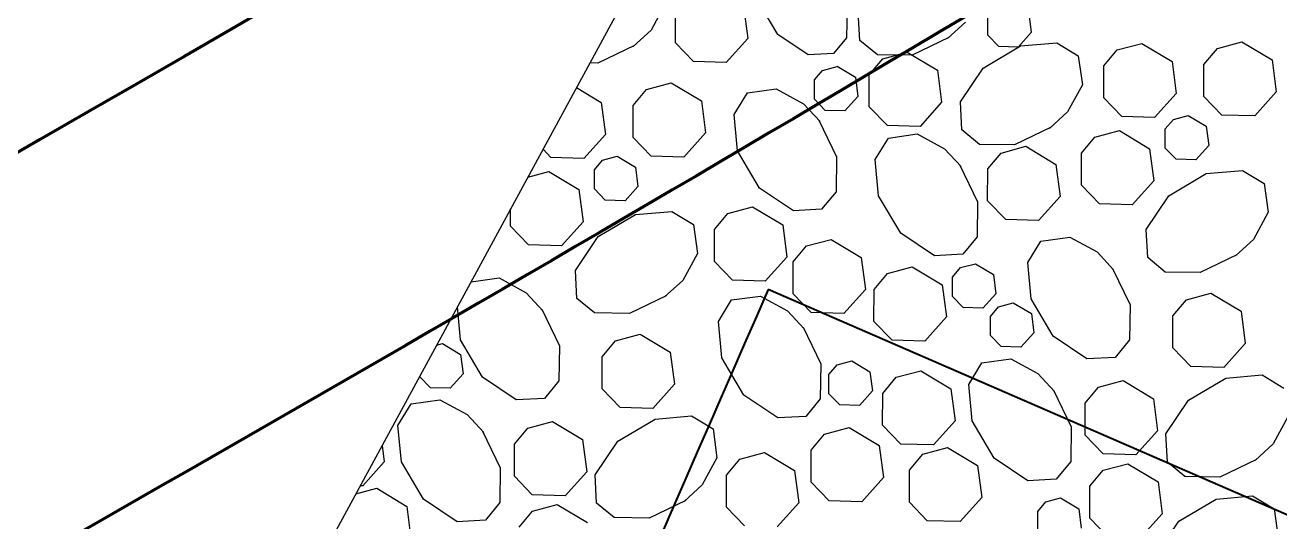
# Model space of a CAD drawing. Header units: inches. Extents: x -5337 to 1057, y 15227 to 19227.
# Drawn here: x -3129.55 to -3119.12, y 16423.66 to 16427.79 of the extents above; entities that cross this region are included whole.
import ezdxf

# ---------------------------------------------------------------- set-up
doc = ezdxf.new("R2010")
doc.units = ezdxf.units.IN
doc.header["$LTSCALE"] = 150
doc.header["$MEASUREMENT"] = 0
for name, color, linetype in [('COMT-MIN', 84, 'Continuous'), ('CONT-MJR', 84, 'Continuous'), ('Level 9', 7, 'Continuous'), ('PAVING', 7, 'Continuous')]:
    doc.layers.add(name, color=color, linetype=linetype)

msp = doc.modelspace()

# ---------------------------------------------------------------- linework, layer by layer
at = {"layer": 'COMT-MIN', "color": 5, "linetype": 'Continuous', "lineweight": 40}
for radius, start in [(408.369, 285.3192), (411.369, 283.32215), (414.369, 285.23846), (417.369, 283.33364)]:
    msp.add_arc((-3338.672, 16791.426), radius, start, 301.36511, dxfattribs=at)
at = {"layer": 'CONT-MJR', "color": 5, "linetype": 'Continuous', "lineweight": 70}
for radius, start, end in [(405.369, 283.36026, 301.36511), (420.369, 285.25353, 301.36511), (423.369, 297.19113, 301.23028)]:
    msp.add_arc((-3338.672, 16791.426), radius, start, end, dxfattribs=at)
at = {"layer": 'Level 9', "color": 250, "linetype": 'Continuous', "lineweight": 40}
msp.add_line((-3117.873, 16423.194), (-3123.376, 16425.587), dxfattribs=at)
at = {"layer": 'Level 9', "color": 250, "linetype": 'Continuous', "lineweight": 40, "extrusion": (0, 0, -1)}
msp.add_arc((4078.881, 16841.042), 1041.918, 203.49946, 205.217785, dxfattribs=at)
at = {"layer": 'PAVING', "color": 1}
for p, q in [((-3122.827, 16431.209), (-3132.367, 16413.631)), ((-3124.224, 16427.972), (-3124.347, 16427.746)), ((-3124.145, 16427.639), (-3124.145, 16427.904)), ((-3123.579, 16427.942), (-3123.544, 16427.676)), ((-3123.296, 16427.709), (-3123.461, 16427.988)), ((-3122.72, 16427.943), (-3122.724, 16427.682)), ((-3122.614, 16427.66), (-3122.627, 16427.894)), ((-3121.736, 16427.811), (-3121.886, 16427.674)), ((-3121.55, 16427.702), (-3121.549, 16427.861)), ((-3121.21, 16427.884), (-3121.189, 16427.724)), ((-3124.347, 16427.746), (-3124.496, 16427.608)), ((-3123.043, 16427.539), (-3123.296, 16427.709)), ((-3122.724, 16427.682), (-3122.832, 16427.551)), ((-3121.874, 16427.683), (-3122.178, 16427.536)), ((-3121.46, 16427.608), (-3121.55, 16427.702)), ((-3121.189, 16427.724), (-3121.297, 16427.604)), ((-3124.484, 16427.617), (-3124.789, 16427.471)), ((-3123.996, 16427.483), (-3124.145, 16427.639)), ((-3123.544, 16427.676), (-3123.724, 16427.476)), ((-3122.468, 16427.54), (-3122.614, 16427.66)), ((-3121.59, 16427.43), (-3121.28, 16427.613)), ((-3121.297, 16427.604), (-3121.46, 16427.608)), ((-3121.28, 16427.613), (-3120.978, 16427.64)), ((-3120.978, 16427.64), (-3120.799, 16427.531)), ((-3120.586, 16427.447), (-3120.475, 16427.58)), ((-3120.475, 16427.58), (-3120.271, 16427.635)), ((-3120.27, 16427.635), (-3120.02, 16427.485)), ((-3119.755, 16427.459), (-3119.643, 16427.592)), ((-3119.643, 16427.592), (-3119.439, 16427.647)), ((-3119.439, 16427.647), (-3119.188, 16427.497)), ((-3124.789, 16427.471), (-3124.855, 16427.472)), ((-3123.724, 16427.476), (-3123.996, 16427.483)), ((-3122.832, 16427.551), (-3123.043, 16427.539)), ((-3122.535, 16427.374), (-3122.423, 16427.507)), ((-3122.178, 16427.536), (-3122.468, 16427.54)), ((-3122.423, 16427.507), (-3122.219, 16427.562)), ((-3122.219, 16427.562), (-3121.968, 16427.412)), ((-3120.799, 16427.531), (-3120.765, 16427.291)), ((-3120.02, 16427.485), (-3119.985, 16427.218)), ((-3119.188, 16427.497), (-3119.154, 16427.231)), ((-3122.99, 16427.331), (-3122.923, 16427.41)), ((-3122.923, 16427.41), (-3122.801, 16427.443)), ((-3122.801, 16427.444), (-3122.65, 16427.353)), ((-3122.535, 16427.108), (-3122.535, 16427.374)), ((-3121.968, 16427.412), (-3121.934, 16427.145)), ((-3121.778, 16427.149), (-3121.59, 16427.43)), ((-3120.587, 16427.181), (-3120.586, 16427.447)), ((-3119.755, 16427.194), (-3119.755, 16427.459)), ((-3124.966, 16427.267), (-3124.761, 16427.144)), ((-3124.385, 16427.252), (-3124.18, 16427.307)), ((-3124.18, 16427.307), (-3123.93, 16427.157)), ((-3122.99, 16427.171), (-3122.99, 16427.331)), ((-3122.65, 16427.353), (-3122.63, 16427.193)), ((-3120.765, 16427.291), (-3120.888, 16427.066)), ((-3124.497, 16427.119), (-3124.385, 16427.252)), ((-3123.93, 16427.157), (-3123.895, 16426.89)), ((-3123.656, 16427.043), (-3123.547, 16427.223)), ((-3123.547, 16427.223), (-3123.308, 16427.256)), ((-3123.308, 16427.256), (-3123.082, 16427.133)), ((-3122.901, 16427.078), (-3122.99, 16427.171)), ((-3122.63, 16427.193), (-3122.738, 16427.073)), ((-3120.437, 16427.026), (-3120.587, 16427.181)), ((-3119.985, 16427.218), (-3120.165, 16427.018)), ((-3119.606, 16427.038), (-3119.755, 16427.194)), ((-3119.154, 16427.231), (-3119.333, 16427.031)), ((-3124.761, 16427.144), (-3124.727, 16426.878)), ((-3124.497, 16426.853), (-3124.497, 16427.119)), ((-3123.082, 16427.133), (-3122.944, 16426.984)), ((-3122.738, 16427.073), (-3122.901, 16427.078)), ((-3122.385, 16426.953), (-3122.535, 16427.108)), ((-3121.934, 16427.145), (-3122.113, 16426.945)), ((-3121.766, 16426.915), (-3121.778, 16427.149)), ((-3120.888, 16427.066), (-3121.037, 16426.928)), ((-3123.629, 16426.741), (-3123.656, 16427.043)), ((-3122.953, 16426.996), (-3122.806, 16426.691)), ((-3122.113, 16426.945), (-3122.385, 16426.953)), ((-3120.165, 16427.018), (-3120.437, 16427.026)), ((-3120.076, 16426.923), (-3120.009, 16427.003)), ((-3120.009, 16427.003), (-3119.886, 16427.036)), ((-3119.886, 16427.036), (-3119.736, 16426.946)), ((-3119.333, 16427.031), (-3119.606, 16427.038)), ((-3124.727, 16426.878), (-3124.906, 16426.678)), ((-3124.347, 16426.698), (-3124.497, 16426.853)), ((-3123.895, 16426.89), (-3124.075, 16426.69)), ((-3122.485, 16426.669), (-3122.376, 16426.848)), ((-3122.376, 16426.848), (-3122.136, 16426.882)), ((-3122.136, 16426.882), (-3121.91, 16426.759)), ((-3121.62, 16426.795), (-3121.766, 16426.915)), ((-3121.025, 16426.937), (-3121.33, 16426.79)), ((-3120.772, 16426.721), (-3120.661, 16426.854)), ((-3120.661, 16426.854), (-3120.456, 16426.91)), ((-3120.456, 16426.91), (-3120.206, 16426.759)), ((-3120.076, 16426.764), (-3120.076, 16426.923)), ((-3119.736, 16426.946), (-3119.715, 16426.786)), ((-3125.179, 16426.685), (-3125.245, 16426.754)), ((-3123.446, 16426.431), (-3123.629, 16426.741)), ((-3121.91, 16426.759), (-3121.773, 16426.61)), ((-3121.33, 16426.79), (-3121.62, 16426.795)), ((-3121.44, 16426.723), (-3121.235, 16426.779)), ((-3121.235, 16426.779), (-3120.985, 16426.628)), ((-3120.206, 16426.759), (-3120.171, 16426.493)), ((-3119.986, 16426.671), (-3120.076, 16426.764)), ((-3119.715, 16426.786), (-3119.823, 16426.666)), ((-3124.906, 16426.678), (-3125.179, 16426.685)), ((-3124.817, 16426.583), (-3124.75, 16426.663)), ((-3124.75, 16426.663), (-3124.628, 16426.696)), ((-3124.628, 16426.696), (-3124.477, 16426.606)), ((-3124.075, 16426.69), (-3124.347, 16426.698)), ((-3122.806, 16426.691), (-3122.811, 16426.401)), ((-3122.458, 16426.367), (-3122.485, 16426.669)), ((-3121.551, 16426.591), (-3121.44, 16426.723)), ((-3120.773, 16426.456), (-3120.772, 16426.721)), ((-3119.823, 16426.666), (-3119.986, 16426.671)), ((-3125.37, 16426.522), (-3125.198, 16426.569)), ((-3125.198, 16426.569), (-3124.947, 16426.419)), ((-3124.817, 16426.424), (-3124.817, 16426.583)), ((-3124.477, 16426.606), (-3124.457, 16426.446)), ((-3121.782, 16426.622), (-3121.635, 16426.317)), ((-3121.552, 16426.325), (-3121.551, 16426.591)), ((-3120.985, 16426.628), (-3120.95, 16426.362)), ((-3120.046, 16426.368), (-3119.736, 16426.552)), ((-3119.736, 16426.552), (-3119.434, 16426.579)), ((-3119.434, 16426.579), (-3119.255, 16426.47)), ((-3124.457, 16426.446), (-3124.564, 16426.326)), ((-3123.165, 16426.243), (-3123.446, 16426.431)), ((-3120.623, 16426.3), (-3120.773, 16426.456)), ((-3120.171, 16426.493), (-3120.351, 16426.293)), ((-3119.255, 16426.47), (-3119.221, 16426.23)), ((-3124.947, 16426.419), (-3124.913, 16426.152)), ((-3124.728, 16426.33), (-3124.817, 16426.424)), ((-3124.564, 16426.326), (-3124.728, 16426.33)), ((-3122.811, 16426.401), (-3122.931, 16426.255)), ((-3122.274, 16426.057), (-3122.458, 16426.367)), ((-3121.402, 16426.169), (-3121.552, 16426.325)), ((-3120.95, 16426.362), (-3121.13, 16426.162)), ((-3120.234, 16426.088), (-3120.046, 16426.368)), ((-3125.514, 16426.115), (-3125.514, 16426.259)), ((-3124.477, 16426.211), (-3124.175, 16426.238)), ((-3124.175, 16426.238), (-3123.996, 16426.13)), ((-3123.821, 16426.087), (-3123.709, 16426.22)), ((-3123.709, 16426.22), (-3123.505, 16426.275)), ((-3123.505, 16426.275), (-3123.254, 16426.125)), ((-3122.931, 16426.255), (-3123.165, 16426.243)), ((-3121.635, 16426.317), (-3121.639, 16426.027)), ((-3120.351, 16426.293), (-3120.623, 16426.3)), ((-3119.221, 16426.23), (-3119.344, 16426.005)), ((-3125.365, 16425.96), (-3125.514, 16426.115)), ((-3124.913, 16426.152), (-3125.092, 16425.952)), ((-3124.787, 16426.028), (-3124.477, 16426.211)), ((-3123.996, 16426.13), (-3123.962, 16425.889)), ((-3123.254, 16426.125), (-3123.22, 16425.858)), ((-3121.13, 16426.162), (-3121.402, 16426.169)), ((-3124.976, 16425.747), (-3124.787, 16426.028)), ((-3123.821, 16425.821), (-3123.821, 16426.087)), ((-3121.993, 16425.869), (-3122.274, 16426.057)), ((-3121.639, 16426.027), (-3121.759, 16425.881)), ((-3121.109, 16425.991), (-3120.869, 16426.024)), ((-3120.869, 16426.024), (-3120.643, 16425.901)), ((-3120.222, 16425.854), (-3120.234, 16426.088)), ((-3125.092, 16425.952), (-3125.365, 16425.96)), ((-3123.167, 16425.817), (-3123.056, 16425.95)), ((-3123.056, 16425.95), (-3122.851, 16426.005)), ((-3122.851, 16426.005), (-3122.601, 16425.855)), ((-3121.218, 16425.812), (-3121.109, 16425.991)), ((-3119.344, 16426.005), (-3119.493, 16425.867)), ((-3123.962, 16425.889), (-3124.085, 16425.664)), ((-3123.672, 16425.666), (-3123.821, 16425.821)), ((-3123.22, 16425.858), (-3123.399, 16425.658)), ((-3123.168, 16425.551), (-3123.167, 16425.817)), ((-3122.601, 16425.855), (-3122.566, 16425.588)), ((-3121.759, 16425.881), (-3121.993, 16425.869)), ((-3121.777, 16425.77), (-3121.654, 16425.803)), ((-3121.654, 16425.803), (-3121.504, 16425.713)), ((-3121.191, 16425.51), (-3121.218, 16425.812)), ((-3120.643, 16425.901), (-3120.506, 16425.752)), ((-3120.076, 16425.733), (-3120.222, 16425.854)), ((-3119.481, 16425.876), (-3119.786, 16425.729)), ((-3124.963, 16425.513), (-3124.976, 16425.747)), ((-3122.495, 16425.589), (-3122.384, 16425.722)), ((-3122.384, 16425.722), (-3122.179, 16425.777)), ((-3122.179, 16425.777), (-3121.929, 16425.626)), ((-3121.844, 16425.69), (-3121.777, 16425.77)), ((-3121.504, 16425.713), (-3121.483, 16425.553)), ((-3120.515, 16425.764), (-3120.368, 16425.46)), ((-3119.786, 16425.729), (-3120.076, 16425.733)), ((-3125.843, 16425.652), (-3125.61, 16425.684)), ((-3125.61, 16425.684), (-3125.385, 16425.561)), ((-3124.085, 16425.664), (-3124.235, 16425.527)), ((-3123.399, 16425.658), (-3123.672, 16425.666)), ((-3121.929, 16425.626), (-3121.894, 16425.36)), ((-3121.844, 16425.531), (-3121.844, 16425.69)), ((-3125.385, 16425.561), (-3125.247, 16425.412)), ((-3124.817, 16425.393), (-3124.963, 16425.513)), ((-3124.222, 16425.535), (-3124.527, 16425.388)), ((-3123.787, 16425.322), (-3123.679, 16425.501)), ((-3123.679, 16425.501), (-3123.439, 16425.534)), ((-3123.439, 16425.534), (-3123.213, 16425.411)), ((-3123.018, 16425.396), (-3123.168, 16425.551)), ((-3122.566, 16425.588), (-3122.746, 16425.388)), ((-3122.496, 16425.323), (-3122.495, 16425.589)), ((-3121.754, 16425.438), (-3121.844, 16425.531)), ((-3121.483, 16425.553), (-3121.591, 16425.433)), ((-3121.007, 16425.2), (-3121.191, 16425.51)), ((-3120.013, 16425.369), (-3119.901, 16425.502)), ((-3119.901, 16425.502), (-3119.697, 16425.558)), ((-3119.697, 16425.558), (-3119.446, 16425.407)), ((-3125.932, 16425.169), (-3125.957, 16425.443)), ((-3125.256, 16425.424), (-3125.109, 16425.119)), ((-3124.527, 16425.388), (-3124.817, 16425.393)), ((-3123.213, 16425.411), (-3123.076, 16425.262)), ((-3122.746, 16425.388), (-3123.018, 16425.396)), ((-3121.591, 16425.433), (-3121.754, 16425.438)), ((-3121.528, 16425.365), (-3121.461, 16425.445)), ((-3121.461, 16425.445), (-3121.339, 16425.478)), ((-3121.339, 16425.478), (-3121.188, 16425.388)), ((-3121.188, 16425.388), (-3121.168, 16425.228)), ((-3120.368, 16425.46), (-3120.372, 16425.17)), ((-3119.446, 16425.407), (-3119.412, 16425.14)), ((-3123.76, 16425.019), (-3123.787, 16425.322)), ((-3122.346, 16425.167), (-3122.496, 16425.323)), ((-3121.894, 16425.36), (-3122.074, 16425.16)), ((-3121.529, 16425.206), (-3121.528, 16425.365)), ((-3120.013, 16425.103), (-3120.013, 16425.369)), ((-3124.643, 16425.162), (-3124.438, 16425.217)), ((-3124.438, 16425.217), (-3124.188, 16425.067)), ((-3123.084, 16425.274), (-3122.938, 16424.969)), ((-3121.439, 16425.113), (-3121.529, 16425.206)), ((-3121.168, 16425.228), (-3121.275, 16425.108)), ((-3120.727, 16425.011), (-3121.007, 16425.2)), ((-3126.129, 16425.125), (-3126.08, 16425.138)), ((-3126.08, 16425.138), (-3125.93, 16425.048)), ((-3125.749, 16424.86), (-3125.932, 16425.169)), ((-3125.109, 16425.119), (-3125.114, 16424.829)), ((-3124.754, 16425.029), (-3124.643, 16425.162)), ((-3122.074, 16425.16), (-3122.346, 16425.167)), ((-3121.275, 16425.108), (-3121.439, 16425.113)), ((-3120.372, 16425.17), (-3120.492, 16425.024)), ((-3119.863, 16424.948), (-3120.013, 16425.103)), ((-3119.412, 16425.14), (-3119.591, 16424.94)), ((-3125.93, 16425.048), (-3125.909, 16424.888)), ((-3124.754, 16424.763), (-3124.754, 16425.029)), ((-3124.188, 16425.067), (-3124.153, 16424.8)), ((-3123.577, 16424.71), (-3123.76, 16425.019)), ((-3122.938, 16424.969), (-3122.942, 16424.679)), ((-3122.803, 16424.962), (-3122.68, 16424.995)), ((-3122.68, 16424.995), (-3122.53, 16424.905)), ((-3121.708, 16424.798), (-3121.599, 16424.978)), ((-3121.599, 16424.978), (-3121.359, 16425.011)), ((-3121.359, 16425.011), (-3121.134, 16424.889)), ((-3120.492, 16425.024), (-3120.727, 16425.011)), ((-3126.18, 16424.772), (-3126.27, 16424.866)), ((-3125.909, 16424.888), (-3126.017, 16424.768)), ((-3122.87, 16424.882), (-3122.803, 16424.962)), ((-3122.87, 16424.722), (-3122.87, 16424.882)), ((-3122.53, 16424.905), (-3122.509, 16424.745)), ((-3122.312, 16424.858), (-3122.107, 16424.912)), ((-3122.107, 16424.913), (-3121.857, 16424.762)), ((-3121.134, 16424.889), (-3120.996, 16424.739)), ((-3119.591, 16424.94), (-3119.863, 16424.948)), ((-3119.573, 16424.851), (-3119.271, 16424.878)), ((-3119.271, 16424.878), (-3119.092, 16424.769)), ((-3126.017, 16424.768), (-3126.18, 16424.772)), ((-3125.468, 16424.671), (-3125.749, 16424.86)), ((-3125.114, 16424.829), (-3125.234, 16424.683)), ((-3124.605, 16424.608), (-3124.754, 16424.763)), ((-3124.153, 16424.8), (-3124.332, 16424.6)), ((-3122.423, 16424.724), (-3122.312, 16424.858)), ((-3121.857, 16424.762), (-3121.822, 16424.496)), ((-3121.681, 16424.496), (-3121.708, 16424.798)), ((-3120.742, 16424.643), (-3120.63, 16424.775)), ((-3120.63, 16424.775), (-3120.426, 16424.831)), ((-3120.426, 16424.831), (-3120.175, 16424.68)), ((-3119.883, 16424.667), (-3119.573, 16424.851)), ((-3126.341, 16424.637), (-3126.101, 16424.671)), ((-3126.101, 16424.671), (-3125.875, 16424.548)), ((-3125.234, 16424.683), (-3125.468, 16424.671)), ((-3123.296, 16424.521), (-3123.577, 16424.71)), ((-3122.942, 16424.679), (-3123.062, 16424.533)), ((-3122.78, 16424.629), (-3122.87, 16424.722)), ((-3122.509, 16424.745), (-3122.617, 16424.625)), ((-3122.424, 16424.459), (-3122.423, 16424.724)), ((-3121.005, 16424.751), (-3120.858, 16424.447)), ((-3120.175, 16424.68), (-3120.141, 16424.414)), ((-3120.071, 16424.387), (-3119.883, 16424.667)), ((-3126.45, 16424.458), (-3126.341, 16424.637)), ((-3124.332, 16424.6), (-3124.605, 16424.608)), ((-3122.617, 16424.625), (-3122.78, 16424.629)), ((-3120.742, 16424.377), (-3120.742, 16424.643)), ((-3126.422, 16424.156), (-3126.45, 16424.458)), ((-3125.875, 16424.548), (-3125.738, 16424.399)), ((-3125.372, 16424.435), (-3125.167, 16424.49)), ((-3125.167, 16424.491), (-3124.917, 16424.34)), ((-3124.624, 16424.327), (-3124.314, 16424.51)), ((-3124.314, 16424.51), (-3124.012, 16424.537)), ((-3124.012, 16424.537), (-3123.833, 16424.429)), ((-3123.062, 16424.533), (-3123.296, 16424.521)), ((-3122.274, 16424.303), (-3122.424, 16424.459)), ((-3121.822, 16424.496), (-3122.002, 16424.296)), ((-3121.497, 16424.187), (-3121.681, 16424.496)), ((-3120.858, 16424.447), (-3120.862, 16424.157)), ((-3119.058, 16424.529), (-3119.181, 16424.304)), ((-3125.747, 16424.411), (-3125.6, 16424.106)), ((-3125.483, 16424.302), (-3125.372, 16424.435)), ((-3123.833, 16424.429), (-3123.8, 16424.189)), ((-3123.019, 16424.253), (-3122.907, 16424.386)), ((-3122.907, 16424.386), (-3122.703, 16424.441)), ((-3122.703, 16424.441), (-3122.452, 16424.291)), ((-3120.593, 16424.222), (-3120.742, 16424.377)), ((-3120.141, 16424.414), (-3120.32, 16424.214)), ((-3120.059, 16424.153), (-3120.071, 16424.387)), ((-3126.582, 16424.291), (-3126.564, 16424.155)), ((-3125.483, 16424.036), (-3125.483, 16424.302)), ((-3124.917, 16424.34), (-3124.882, 16424.073)), ((-3124.813, 16424.046), (-3124.624, 16424.327)), ((-3123.019, 16423.987), (-3123.019, 16424.253)), ((-3122.452, 16424.291), (-3122.417, 16424.024)), ((-3122.002, 16424.296), (-3122.274, 16424.303)), ((-3122.09, 16424.22), (-3121.886, 16424.275)), ((-3121.886, 16424.275), (-3121.635, 16424.125)), ((-3119.181, 16424.304), (-3119.33, 16424.166)), ((-3126.564, 16424.155), (-3126.743, 16423.955)), ((-3126.239, 16423.846), (-3126.422, 16424.156)), ((-3123.8, 16424.189), (-3123.922, 16423.963)), ((-3123.721, 16424.044), (-3123.609, 16424.177)), ((-3123.609, 16424.177), (-3123.405, 16424.232)), ((-3123.405, 16424.232), (-3123.155, 16424.082)), ((-3122.202, 16424.087), (-3122.09, 16424.22)), ((-3121.217, 16423.998), (-3121.497, 16424.187)), ((-3120.862, 16424.157), (-3120.983, 16424.01)), ((-3120.32, 16424.214), (-3120.593, 16424.222)), ((-3120.591, 16424.085), (-3120.387, 16424.14)), ((-3120.387, 16424.14), (-3120.136, 16423.99)), ((-3119.913, 16424.032), (-3120.059, 16424.153)), ((-3119.318, 16424.175), (-3119.623, 16424.028)), ((-3125.6, 16424.106), (-3125.604, 16423.816)), ((-3125.334, 16423.881), (-3125.483, 16424.036)), ((-3124.882, 16424.073), (-3125.062, 16423.874)), ((-3124.8, 16423.812), (-3124.813, 16424.046)), ((-3123.721, 16423.778), (-3123.721, 16424.044)), ((-3123.155, 16424.082), (-3123.12, 16423.815)), ((-3122.202, 16423.821), (-3122.202, 16424.087)), ((-3121.635, 16424.125), (-3121.601, 16423.858)), ((-3120.702, 16423.952), (-3120.591, 16424.085)), ((-3119.623, 16424.028), (-3119.913, 16424.032)), ((-3126.801, 16423.888), (-3126.627, 16423.935)), ((-3126.743, 16423.955), (-3126.764, 16423.956)), ((-3126.627, 16423.935), (-3126.377, 16423.784)), ((-3123.922, 16423.963), (-3124.072, 16423.825)), ((-3122.869, 16423.832), (-3123.019, 16423.987)), ((-3122.417, 16424.024), (-3122.597, 16423.824)), ((-3120.983, 16424.01), (-3121.217, 16423.998)), ((-3120.703, 16423.687), (-3120.702, 16423.952)), ((-3120.136, 16423.99), (-3120.101, 16423.723)), ((-3125.958, 16423.657), (-3126.239, 16423.846)), ((-3125.062, 16423.874), (-3125.334, 16423.881)), ((-3124.06, 16423.834), (-3124.364, 16423.688)), ((-3122.597, 16423.824), (-3122.869, 16423.832)), ((-3122.053, 16423.666), (-3122.202, 16423.821)), ((-3121.601, 16423.858), (-3121.78, 16423.658)), ((-3121.135, 16423.742), (-3121.068, 16423.822)), ((-3121.068, 16423.822), (-3120.946, 16423.855)), ((-3120.946, 16423.855), (-3120.795, 16423.765)), ((-3119.963, 16423.662), (-3119.654, 16423.846)), ((-3119.654, 16423.846), (-3119.351, 16423.873)), ((-3119.351, 16423.873), (-3119.172, 16423.764)), ((-3126.377, 16423.784), (-3126.342, 16423.518)), ((-3125.604, 16423.816), (-3125.724, 16423.67)), ((-3125.444, 16423.612), (-3125.332, 16423.745)), ((-3125.332, 16423.745), (-3125.128, 16423.8)), ((-3125.128, 16423.8), (-3124.877, 16423.65)), ((-3124.654, 16423.692), (-3124.8, 16423.812)), ((-3123.572, 16423.623), (-3123.721, 16423.778)), ((-3123.12, 16423.815), (-3123.3, 16423.615)), ((-3121.135, 16423.583), (-3121.135, 16423.742)), ((-3120.795, 16423.765), (-3120.775, 16423.605)), ((-3120.101, 16423.723), (-3120.281, 16423.523)), ((-3119.172, 16423.764), (-3119.139, 16423.524)), ((-3125.724, 16423.67), (-3125.958, 16423.657)), ((-3124.364, 16423.688), (-3124.654, 16423.692)), ((-3121.78, 16423.658), (-3122.053, 16423.666)), ((-3120.553, 16423.531), (-3120.703, 16423.687)), ((-3120.152, 16423.382), (-3119.963, 16423.662))]:
    msp.add_line(p, q, dxfattribs=at)

doc.saveas('drawing.dxf')
